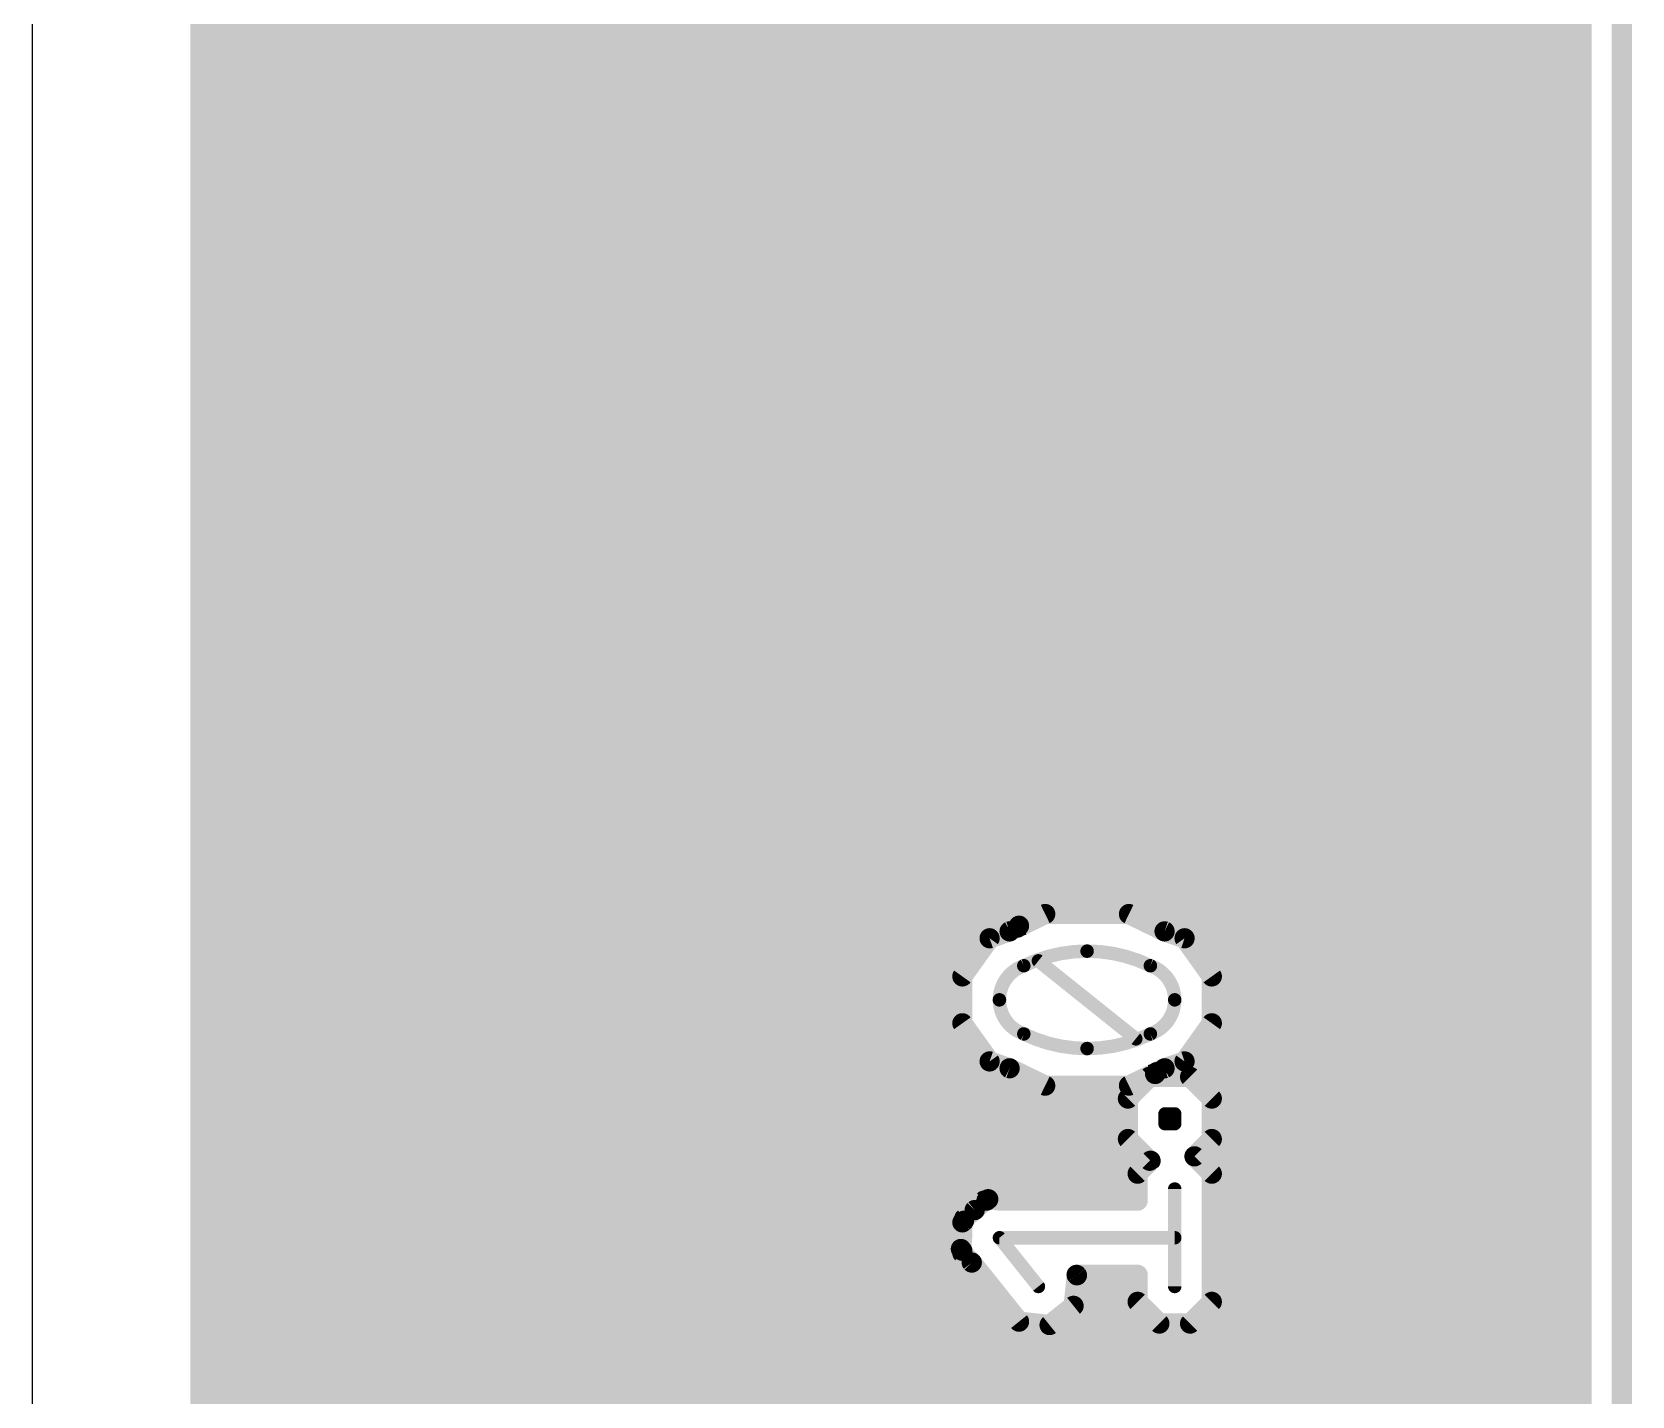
# Model space of a CAD drawing. Extents: x 0 to 28.9, y 0 to 57.1.
# Drawn here: x 0 to 12.06, y 35.12 to 45.4 of the extents above; entities that cross this region are included whole.
import ezdxf

# ---------------------------------------------------------------- set-up
doc = ezdxf.new("R2010")
doc.units = 0
doc.layers.add('16', color=132, linetype='CONTINUOUS')
doc.layers.add('20', color=31, linetype='CONTINUOUS')

msp = doc.modelspace()

# ---------------------------------------------------------------- linework, layer by layer
at = {"layer": '16'}
for points, const_width in [([(1.27, 1.6784), (1.27, 55.4616)], 0.1524), ([(11.98, 49.53), (11.98, 33.92)], 0.1524), ([(11.6752, 48.1099), (11.6752, 34.7293)], 0.1524), ([(1.27, 45.4152), (11.6752, 45.4152)], 0.1524), ([(1.27, 45.2628), (11.6752, 45.2628)], 0.1524), ([(1.27, 45.1104), (11.6752, 45.1104)], 0.1524), ([(1.27, 44.958), (11.6752, 44.958)], 0.1524), ([(1.27, 44.8056), (11.6752, 44.8056)], 0.1524), ([(1.27, 44.6532), (11.6752, 44.6532)], 0.1524), ([(1.27, 44.5008), (11.6752, 44.5008)], 0.1524), ([(1.27, 44.3484), (11.6752, 44.3484)], 0.1524), ([(1.27, 44.196), (11.6752, 44.196)], 0.1524), ([(1.27, 44.0436), (11.6752, 44.0436)], 0.1524), ([(1.27, 43.8912), (11.6752, 43.8912)], 0.1524), ([(1.27, 43.7388), (11.6752, 43.7388)], 0.1524), ([(1.27, 43.5864), (11.6752, 43.5864)], 0.1524), ([(1.27, 43.434), (11.6752, 43.434)], 0.1524), ([(1.27, 43.2816), (11.6752, 43.2816)], 0.1524), ([(1.27, 43.1292), (11.6752, 43.1292)], 0.1524), ([(1.27, 42.9768), (11.6752, 42.9768)], 0.1524), ([(1.27, 42.8244), (11.6752, 42.8244)], 0.1524), ([(1.27, 42.672), (11.6752, 42.672)], 0.1524), ([(1.27, 42.5196), (11.6752, 42.5196)], 0.1524), ([(1.27, 42.3672), (11.6752, 42.3672)], 0.1524), ([(1.27, 42.2148), (11.6752, 42.2148)], 0.1524), ([(1.27, 42.0624), (11.6752, 42.0624)], 0.1524), ([(1.27, 41.91), (11.6752, 41.91)], 0.1524), ([(1.27, 41.7576), (11.6752, 41.7576)], 0.1524), ([(1.27, 41.6052), (11.6752, 41.6052)], 0.1524), ([(1.27, 41.4528), (11.6752, 41.4528)], 0.1524), ([(1.27, 41.3004), (11.6752, 41.3004)], 0.1524), ([(1.27, 41.148), (11.6752, 41.148)], 0.1524), ([(1.27, 40.9956), (11.6752, 40.9956)], 0.1524), ([(1.27, 40.8432), (11.6752, 40.8432)], 0.1524), ([(1.27, 40.6908), (11.6752, 40.6908)], 0.1524), ([(1.27, 40.5384), (11.6752, 40.5384)], 0.1524), ([(1.27, 40.386), (11.6752, 40.386)], 0.1524), ([(1.27, 40.2336), (11.6752, 40.2336)], 0.1524), ([(1.27, 40.0812), (11.6752, 40.0812)], 0.1524), ([(1.27, 39.9288), (11.6752, 39.9288)], 0.1524), ([(1.27, 39.7764), (11.6752, 39.7764)], 0.1524), ([(1.27, 39.624), (11.6752, 39.624)], 0.1524), ([(1.27, 39.4716), (11.6752, 39.4716)], 0.1524), ([(1.27, 39.3192), (11.6752, 39.3192)], 0.1524), ([(1.27, 39.1668), (11.6752, 39.1668)], 0.1524), ([(1.27, 39.0144), (11.6752, 39.0144)], 0.1524), ([(1.27, 38.862), (11.6752, 38.862)], 0.1524), ([(7.6345, 38.7528), (7.4593, 38.6674)], 0.1524), ([(8.0659, 38.7528), (7.6345, 38.7528)], 0.1524), ([(8.2659, 38.7528), (8.0659, 38.7528)], 0.1524), ([(8.5341, 38.6221), (8.2659, 38.7528)], 0.1524), ([(1.27, 38.7096), (7.5459, 38.7096)], 0.1524), ([(7.4266, 38.6515), (7.3663, 38.6221)], 0.1524), ([(7.4374, 38.665), (7.4266, 38.6515)], 0.1524), ([(7.4593, 38.6674), (7.4374, 38.665)], 0.1524), ([(8.3545, 38.7096), (11.6752, 38.7096)], 0.1524), ([(1.27, 38.5572), (7.2062, 38.5572)], 0.1524), ([(7.2156, 38.5704), (7.0104, 38.2831)], 0.1524), ([(7.3663, 38.6221), (7.2156, 38.5704)], 0.1524), ([(7.2156, 38.5704), (7.2156, 38.5704)], 0.1524), ([(8.6848, 38.5704), (8.5341, 38.6221)], 0.1524), ([(8.89, 38.2831), (8.6848, 38.5704)], 0.1524), ([(8.6848, 38.5704), (8.6848, 38.5704)], 0.1524), ([(8.6848, 38.5704), (8.6848, 38.5704)], 0.1524), ([(8.6942, 38.5572), (11.6752, 38.5572)], 0.1524), ([(1.27, 38.4048), (7.0973, 38.4048)], 0.1524), ([(8.8031, 38.4048), (11.6752, 38.4048)], 0.1524), ([(7.0104, 38.2831), (7.0104, 37.93)], 0.1524), ([(8.3171, 37.813), (7.5833, 38.4)], 0.1016), ([(8.89, 37.93), (8.89, 38.2831)], 0.1524), ([(1.27, 38.2524), (7.0104, 38.2524)], 0.1524), ([(8.89, 38.2524), (11.6752, 38.2524)], 0.1524), ([(1.27, 38.1), (7.0104, 38.1)], 0.1524), ([(8.89, 38.1), (11.6752, 38.1)], 0.1524), ([(1.27, 37.9476), (7.0104, 37.9476)], 0.1524), ([(7.0104, 37.93), (7.2156, 37.6427)], 0.1524), ([(8.6848, 37.6427), (8.89, 37.93)], 0.1524), ([(8.89, 37.9476), (11.6752, 37.9476)], 0.1524), ([(1.27, 37.7952), (7.1067, 37.7952)], 0.1524), ([(8.7937, 37.7952), (11.6752, 37.7952)], 0.1524), ([(1.27, 37.6428), (7.2155, 37.6428)], 0.1524), ([(7.2156, 37.6427), (7.2156, 37.6427)], 0.1524), ([(7.2156, 37.6427), (7.2156, 37.6427)], 0.1524), ([(7.2156, 37.6427), (7.3663, 37.591)], 0.1524), ([(7.3663, 37.591), (7.6345, 37.4602)], 0.1524), ([(8.2659, 37.4602), (8.4411, 37.5457)], 0.1524), ([(8.4411, 37.5457), (8.463, 37.5481)], 0.1524), ([(8.463, 37.5481), (8.4738, 37.5616)], 0.1524), ([(8.4738, 37.5616), (8.5341, 37.591)], 0.1524), ([(8.5341, 37.591), (8.6848, 37.6427)], 0.1524), ([(8.6848, 37.6427), (8.6848, 37.6427)], 0.1524), ([(8.6849, 37.6428), (11.6752, 37.6428)], 0.1524), ([(1.27, 37.4904), (7.5727, 37.4904)], 0.1524), ([(7.6345, 37.4602), (8.2659, 37.4602)], 0.1524), ([(8.4215, 37.5265), (8.2578, 37.3628)], 0.1524), ([(8.3277, 37.4904), (8.3854, 37.4904)], 0.1524), ([(8.7263, 37.5265), (8.4215, 37.5265)], 0.1524), ([(8.89, 37.3628), (8.7263, 37.5265)], 0.1524), ([(8.7624, 37.4904), (11.6752, 37.4904)], 0.1524), ([(1.27, 37.338), (8.2578, 37.338)], 0.1524), ([(8.2578, 37.3628), (8.2578, 37.058)], 0.1524), ([(8.89, 37.058), (8.89, 37.3628)], 0.1524), ([(8.89, 37.338), (11.6752, 37.338)], 0.1524), ([(1.27, 37.1856), (8.2578, 37.1856)], 0.1524), ([(8.5372, 37.1737), (8.5372, 37.2471)], 0.1016), ([(8.5372, 37.2471), (8.6106, 37.2471)], 0.1016), ([(8.6106, 37.2471), (8.6106, 37.1737)], 0.1016), ([(8.89, 37.1856), (11.6752, 37.1856)], 0.1524), ([(8.2578, 37.058), (8.4215, 36.8943)], 0.1524), ([(8.6106, 37.1737), (8.5372, 37.1737)], 0.1016), ([(8.7595, 36.9275), (8.89, 37.058)], 0.1524), ([(1.27, 37.0332), (8.2826, 37.0332)], 0.1524), ([(8.8652, 37.0332), (11.6752, 37.0332)], 0.1524), ([(1.27, 36.8808), (8.4151, 36.8808)], 0.1524), ([(8.4286, 36.8943), (8.3312, 36.7969)], 0.1524), ([(8.4215, 36.8943), (8.4286, 36.8943)], 0.1524), ([(8.89, 36.7969), (8.7595, 36.9275)], 0.1524), ([(8.8061, 36.8808), (11.6752, 36.8808)], 0.1524), ([(1.27, 36.7284), (8.3312, 36.7284)], 0.1524), ([(8.3312, 36.7969), (8.3312, 36.5937)], 0.1524), ([(8.89, 35.8317), (8.89, 36.7969)], 0.1524), ([(8.89, 36.7284), (11.6752, 36.7284)], 0.1524), ([(1.27, 36.576), (7.1564, 36.576)], 0.1524), ([(7.1741, 36.5937), (7.1032, 36.5228)], 0.1524), ([(7.1918, 36.5937), (7.1741, 36.5937)], 0.1524), ([(7.2056, 36.6048), (7.1918, 36.5937)], 0.1524), ([(7.3053, 36.5937), (7.2056, 36.6048)], 0.1524), ([(8.3312, 36.5937), (7.3053, 36.5937)], 0.1524), ([(8.6106, 35.9474), (8.6106, 36.6812)], 0.1016), ([(8.89, 36.576), (11.6752, 36.576)], 0.1524), ([(7.0249, 36.4602), (7.0229, 36.4426)], 0.1524), ([(7.1032, 36.5228), (7.0249, 36.4602)], 0.1524), ([(1.27, 36.4236), (7.0104, 36.4236)], 0.1524), ([(7.0229, 36.4426), (7.0104, 36.43)], 0.1524), ([(7.0104, 36.43), (7.0104, 36.3298)], 0.1524), ([(8.89, 36.4236), (11.6752, 36.4236)], 0.1524), ([(1.27, 36.2712), (7.0039, 36.2712)], 0.1524), ([(7.0104, 36.3298), (6.9993, 36.2301)], 0.1524), ([(6.9993, 36.2301), (7.0104, 36.2163)], 0.1524), ([(7.0104, 36.2163), (7.0104, 36.1986)], 0.1524), ([(7.5833, 35.9474), (7.2898, 36.3143)], 0.1016), ([(7.2898, 36.3143), (8.6106, 36.3143)], 0.1016), ([(8.89, 36.2712), (11.6752, 36.2712)], 0.1524), ([(1.27, 36.1188), (7.0884, 36.1188)], 0.1524), ([(7.0104, 36.1986), (7.0813, 36.1277)], 0.1524), ([(7.0813, 36.1277), (7.4374, 35.6825)], 0.1524), ([(8.89, 36.1188), (11.6752, 36.1188)], 0.1524), ([(7.8482, 35.8015), (7.8738, 36.0316)], 0.1524), ([(7.8738, 36.0316), (7.8711, 36.0349)], 0.1524), ([(7.8711, 36.0349), (8.3312, 36.0349)], 0.1524), ([(8.3312, 36.0349), (8.3312, 35.8317)], 0.1524), ([(1.27, 35.9664), (7.2103, 35.9664)], 0.1524), ([(7.8665, 35.9664), (8.3312, 35.9664)], 0.1524), ([(8.89, 35.9664), (11.6752, 35.9664)], 0.1524), ([(1.27, 35.814), (7.3322, 35.814)], 0.1524), ([(7.6675, 35.657), (7.8482, 35.8015)], 0.1524), ([(7.8496, 35.814), (8.3489, 35.814)], 0.1524), ([(8.3312, 35.8317), (8.4949, 35.668)], 0.1524), ([(8.7263, 35.668), (8.89, 35.8317)], 0.1524), ([(8.8723, 35.814), (11.6752, 35.814)], 0.1524), ([(1.27, 35.6616), (7.6257, 35.6616)], 0.1524), ([(7.4374, 35.6825), (7.6675, 35.657)], 0.1524), ([(7.6733, 35.6616), (11.6752, 35.6616)], 0.1524), ([(8.4949, 35.668), (8.7263, 35.668)], 0.1524), ([(1.27, 35.5092), (11.6752, 35.5092)], 0.1524), ([(1.27, 35.3568), (11.6752, 35.3568)], 0.1524), ([(1.27, 35.2044), (11.6752, 35.2044)], 0.1524), ([(1.27, 35.052), (11.6752, 35.052)], 0.1524)]:
    msp.add_lwpolyline(points, dxfattribs=dict(at, const_width=const_width))
for points, const_width in [([(1.27, 45.4533, 1), (1.27, 45.3771)], 0.0762), ([(11.6752, 45.3771, 1), (11.6752, 45.4533)], 0.0762), ([(1.27, 45.3009, 1), (1.27, 45.2247)], 0.0762), ([(11.6752, 45.2247, 1), (11.6752, 45.3009)], 0.0762), ([(1.27, 45.1485, 1), (1.27, 45.0723)], 0.0762), ([(11.6752, 45.0723, 1), (11.6752, 45.1485)], 0.0762), ([(1.27, 44.9961, 1), (1.27, 44.9199)], 0.0762), ([(11.6752, 44.9199, 1), (11.6752, 44.9961)], 0.0762), ([(1.27, 44.8437, 1), (1.27, 44.7675)], 0.0762), ([(11.6752, 44.7675, 1), (11.6752, 44.8437)], 0.0762), ([(1.27, 44.6913, 1), (1.27, 44.6151)], 0.0762), ([(11.6752, 44.6151, 1), (11.6752, 44.6913)], 0.0762), ([(1.27, 44.5389, 1), (1.27, 44.4627)], 0.0762), ([(11.6752, 44.4627, 1), (11.6752, 44.5389)], 0.0762), ([(1.27, 44.3865, 1), (1.27, 44.3103)], 0.0762), ([(11.6752, 44.3103, 1), (11.6752, 44.3865)], 0.0762), ([(1.27, 44.2341, 1), (1.27, 44.1579)], 0.0762), ([(11.6752, 44.1579, 1), (11.6752, 44.2341)], 0.0762), ([(1.27, 44.0817, 1), (1.27, 44.0055)], 0.0762), ([(11.6752, 44.0055, 1), (11.6752, 44.0817)], 0.0762), ([(1.27, 43.9293, 1), (1.27, 43.8531)], 0.0762), ([(11.6752, 43.8531, 1), (11.6752, 43.9293)], 0.0762), ([(1.27, 43.7769, 1), (1.27, 43.7007)], 0.0762), ([(11.6752, 43.7007, 1), (11.6752, 43.7769)], 0.0762), ([(1.27, 43.6245, 1), (1.27, 43.5483)], 0.0762), ([(11.6752, 43.5483, 1), (11.6752, 43.6245)], 0.0762), ([(1.27, 43.4721, 1), (1.27, 43.3959)], 0.0762), ([(11.6752, 43.3959, 1), (11.6752, 43.4721)], 0.0762), ([(1.27, 43.3197, 1), (1.27, 43.2435)], 0.0762), ([(11.6752, 43.2435, 1), (11.6752, 43.3197)], 0.0762), ([(1.27, 43.1673, 1), (1.27, 43.0911)], 0.0762), ([(11.6752, 43.0911, 1), (11.6752, 43.1673)], 0.0762), ([(1.27, 43.0149, 1), (1.27, 42.9387)], 0.0762), ([(11.6752, 42.9387, 1), (11.6752, 43.0149)], 0.0762), ([(1.27, 42.8625, 1), (1.27, 42.7863)], 0.0762), ([(11.6752, 42.7863, 1), (11.6752, 42.8625)], 0.0762), ([(1.27, 42.7101, 1), (1.27, 42.6339)], 0.0762), ([(11.6752, 42.6339, 1), (11.6752, 42.7101)], 0.0762), ([(1.27, 42.5577, 1), (1.27, 42.4815)], 0.0762), ([(11.6752, 42.4815, 1), (11.6752, 42.5577)], 0.0762), ([(1.27, 42.4053, 1), (1.27, 42.3291)], 0.0762), ([(11.6752, 42.3291, 1), (11.6752, 42.4053)], 0.0762), ([(1.27, 42.2529, 1), (1.27, 42.1767)], 0.0762), ([(11.6752, 42.1767, 1), (11.6752, 42.2529)], 0.0762), ([(1.27, 42.1005, 1), (1.27, 42.0243)], 0.0762), ([(11.6752, 42.0243, 1), (11.6752, 42.1005)], 0.0762), ([(1.27, 41.9481, 1), (1.27, 41.8719)], 0.0762), ([(11.6752, 41.8719, 1), (11.6752, 41.9481)], 0.0762), ([(1.27, 41.7957, 1), (1.27, 41.7195)], 0.0762), ([(11.6752, 41.7195, 1), (11.6752, 41.7957)], 0.0762), ([(1.27, 41.6433, 1), (1.27, 41.5671)], 0.0762), ([(11.6752, 41.5671, 1), (11.6752, 41.6433)], 0.0762), ([(1.27, 41.4909, 1), (1.27, 41.4147)], 0.0762), ([(11.6752, 41.4147, 1), (11.6752, 41.4909)], 0.0762), ([(1.27, 41.3385, 1), (1.27, 41.2623)], 0.0762), ([(11.6752, 41.2623, 1), (11.6752, 41.3385)], 0.0762), ([(1.27, 41.1861, 1), (1.27, 41.1099)], 0.0762), ([(11.6752, 41.1099, 1), (11.6752, 41.1861)], 0.0762), ([(1.27, 41.0337, 1), (1.27, 40.9575)], 0.0762), ([(11.6752, 40.9575, 1), (11.6752, 41.0337)], 0.0762), ([(1.27, 40.8813, 1), (1.27, 40.8051)], 0.0762), ([(11.6752, 40.8051, 1), (11.6752, 40.8813)], 0.0762), ([(1.27, 40.7289, 1), (1.27, 40.6527)], 0.0762), ([(11.6752, 40.6527, 1), (11.6752, 40.7289)], 0.0762), ([(1.27, 40.5765, 1), (1.27, 40.5003)], 0.0762), ([(11.6752, 40.5003, 1), (11.6752, 40.5765)], 0.0762), ([(1.27, 40.4241, 1), (1.27, 40.3479)], 0.0762), ([(11.6752, 40.3479, 1), (11.6752, 40.4241)], 0.0762), ([(1.27, 40.2717, 1), (1.27, 40.1955)], 0.0762), ([(11.6752, 40.1955, 1), (11.6752, 40.2717)], 0.0762), ([(1.27, 40.1193, 1), (1.27, 40.0431)], 0.0762), ([(11.6752, 40.0431, 1), (11.6752, 40.1193)], 0.0762), ([(1.27, 39.9669, 1), (1.27, 39.8907)], 0.0762), ([(11.6752, 39.8907, 1), (11.6752, 39.9669)], 0.0762), ([(1.27, 39.8145, 1), (1.27, 39.7383)], 0.0762), ([(11.6752, 39.7383, 1), (11.6752, 39.8145)], 0.0762), ([(1.27, 39.6621, 1), (1.27, 39.5859)], 0.0762), ([(11.6752, 39.5859, 1), (11.6752, 39.6621)], 0.0762), ([(1.27, 39.5097, 1), (1.27, 39.4335)], 0.0762), ([(11.6752, 39.4335, 1), (11.6752, 39.5097)], 0.0762), ([(1.27, 39.3573, 1), (1.27, 39.2811)], 0.0762), ([(11.6752, 39.2811, 1), (11.6752, 39.3573)], 0.0762), ([(1.27, 39.2049, 1), (1.27, 39.1287)], 0.0762), ([(11.6752, 39.1287, 1), (11.6752, 39.2049)], 0.0762), ([(1.27, 39.0525, 1), (1.27, 38.9763)], 0.0762), ([(11.6752, 38.9763, 1), (11.6752, 39.0525)], 0.0762), ([(1.27, 38.9001, 1), (1.27, 38.8239)], 0.0762), ([(7.6345, 38.7909, 1), (7.6345, 38.7147)], 0.0762), ([(7.6512, 38.7186, 1), (7.6178, 38.7871)], 0.0762), ([(8.0659, 38.7909, 1), (8.0659, 38.7147)], 0.0762), ([(8.0659, 38.7147, 1), (8.0659, 38.7909)], 0.0762), ([(8.2825, 38.7871, 1), (8.2492, 38.7186)], 0.0762), ([(8.2659, 38.7147, 1), (8.2659, 38.7909)], 0.0762), ([(11.6752, 38.8239, 1), (11.6752, 38.9001)], 0.0762), ([(1.27, 38.7477, 1), (1.27, 38.6715)], 0.0762), ([(7.3969, 38.6753, 1), (7.4564, 38.6277)], 0.0762), ([(7.4332, 38.7028, 1), (7.4416, 38.6271)], 0.0762), ([(7.4672, 38.6412, 1), (7.4077, 38.6888)], 0.0762), ([(7.4433, 38.6172, 1), (7.4099, 38.6857)], 0.0762), ([(7.4426, 38.7016, 1), (7.476, 38.6331)], 0.0762), ([(7.4635, 38.6295, 1), (7.4551, 38.7053)], 0.0762), ([(7.5459, 38.6715, 1), (7.5459, 38.7477)], 0.0762), ([(8.3545, 38.7477, 1), (8.3545, 38.6715)], 0.0762), ([(11.6752, 38.6715, 1), (11.6752, 38.7477)], 0.0762), ([(1.27, 38.5953, 1), (1.27, 38.5191)], 0.0762), ([(7.2156, 38.6085, 1), (7.2156, 38.5323)], 0.0762), ([(7.2033, 38.6064, 1), (7.228, 38.5344)], 0.0762), ([(7.2466, 38.5483, 1), (7.1846, 38.5925)], 0.0762), ([(7.2062, 38.5191, 1), (7.2062, 38.5953)], 0.0762), ([(7.2156, 38.5323, 1), (7.2156, 38.6085)], 0.0762), ([(7.3496, 38.6563, 1), (7.383, 38.5878)], 0.0762), ([(7.3787, 38.586, 1), (7.354, 38.6581)], 0.0762), ([(8.5464, 38.6581, 1), (8.5217, 38.586)], 0.0762), ([(8.5174, 38.5878, 1), (8.5508, 38.6563)], 0.0762), ([(8.7158, 38.5925, 1), (8.6538, 38.5482)], 0.0762), ([(8.7229, 38.5704, 1), (8.6467, 38.5704)], 0.0762), ([(8.6848, 38.6085, 1), (8.6848, 38.5323)], 0.0762), ([(8.6467, 38.5704, 1), (8.7229, 38.5704)], 0.0762), ([(8.6942, 38.5953, 1), (8.6942, 38.5191)], 0.0762), ([(8.6724, 38.5344, 1), (8.6971, 38.6064)], 0.0762), ([(8.6848, 38.5323, 1), (8.6848, 38.6085)], 0.0762), ([(11.6752, 38.5191, 1), (11.6752, 38.5953)], 0.0762), ([(1.27, 38.4429, 1), (1.27, 38.3667)], 0.0762), ([(7.0973, 38.3667, 1), (7.0973, 38.4429)], 0.0762), ([(7.9502, 38.4734, 0.1139), (7.4732, 38.3634)], 0.1016), ([(8.4272, 38.3634, 0.1139), (7.9502, 38.4734)], 0.1016), ([(7.9502, 38.4988, 1), (7.9502, 38.448)], 0.0508), ([(7.9502, 38.448, 1), (7.9502, 38.4988)], 0.0508), ([(8.8031, 38.4429, 1), (8.8031, 38.3667)], 0.0762), ([(11.6752, 38.3667, 1), (11.6752, 38.4429)], 0.0762), ([(7.0485, 38.2831, 1), (6.9723, 38.2831)], 0.0762), ([(6.9794, 38.3052, 1), (7.0414, 38.2609)], 0.0762), ([(7.4732, 38.3634, 0.3205), (7.2898, 38.1065)], 0.1016), ([(7.4621, 38.3862, 1), (7.4844, 38.3405)], 0.0508), ([(7.4815, 38.3393, 1), (7.465, 38.3874)], 0.0508), ([(7.5992, 38.4199, 1), (7.5674, 38.3802)], 0.0508), ([(8.4354, 38.3874, 1), (8.4189, 38.3393)], 0.0508), ([(8.6106, 38.1065, 0.3205), (8.4272, 38.3634)], 0.1016), ([(8.416, 38.3405, 1), (8.4383, 38.3862)], 0.0508), ([(8.9281, 38.2831, 1), (8.8519, 38.2831)], 0.0762), ([(8.859, 38.2609, 1), (8.921, 38.3052)], 0.0762), ([(1.27, 38.2905, 1), (1.27, 38.2143)], 0.0762), ([(7.0104, 38.2143, 1), (7.0104, 38.2905)], 0.0762), ([(8.89, 38.2905, 1), (8.89, 38.2143)], 0.0762), ([(11.6752, 38.2143, 1), (11.6752, 38.2905)], 0.0762), ([(1.27, 38.1381, 1), (1.27, 38.0619)], 0.0762), ([(7.0104, 38.0619, 1), (7.0104, 38.1381)], 0.0762), ([(7.2898, 38.1065, 0.3205), (7.4732, 37.8497)], 0.1016), ([(7.3152, 38.1065, 1), (7.2644, 38.1065)], 0.0508), ([(7.2644, 38.1065, 1), (7.3152, 38.1065)], 0.0508), ([(8.4272, 37.8497, 0.3205), (8.6106, 38.1065)], 0.1016), ([(8.636, 38.1065, 1), (8.5852, 38.1065)], 0.0508), ([(8.5852, 38.1065, 1), (8.636, 38.1065)], 0.0508), ([(8.89, 38.1381, 1), (8.89, 38.0619)], 0.0762), ([(11.6752, 38.0619, 1), (11.6752, 38.1381)], 0.0762), ([(1.27, 37.9857, 1), (1.27, 37.9095)], 0.0762), ([(7.0414, 37.9521, 1), (6.9794, 37.9078)], 0.0762), ([(7.0104, 37.9095, 1), (7.0104, 37.9857)], 0.0762), ([(8.89, 37.9857, 1), (8.89, 37.9095)], 0.0762), ([(8.921, 37.9078, 1), (8.859, 37.9521)], 0.0762), ([(11.6752, 37.9095, 1), (11.6752, 37.9857)], 0.0762), ([(1.27, 37.8333, 1), (1.27, 37.7571)], 0.0762), ([(6.9723, 37.93, 1), (7.0485, 37.93)], 0.0762), ([(7.1067, 37.7571, 1), (7.1067, 37.8333)], 0.0762), ([(7.4732, 37.8497, 0.1139), (7.9502, 37.7396)], 0.1016), ([(7.4844, 37.8725, 1), (7.4621, 37.8269)], 0.0508), ([(7.465, 37.8257, 1), (7.4815, 37.8737)], 0.0508), ([(7.9502, 37.7396, 0.1139), (8.4272, 37.8497)], 0.1016), ([(8.3012, 37.7932, 1), (8.333, 37.8329)], 0.0508), ([(8.4189, 37.8737, 1), (8.4354, 37.8257)], 0.0508), ([(8.4383, 37.8269, 1), (8.416, 37.8725)], 0.0508), ([(8.7937, 37.8333, 1), (8.7937, 37.7571)], 0.0762), ([(8.8519, 37.93, 1), (8.9281, 37.93)], 0.0762), ([(11.6752, 37.7571, 1), (11.6752, 37.8333)], 0.0762), ([(7.9502, 37.765, 1), (7.9502, 37.7142)], 0.0508), ([(7.9502, 37.7142, 1), (7.9502, 37.765)], 0.0508), ([(1.27, 37.6809, 1), (1.27, 37.6047)], 0.0762), ([(7.2537, 37.6427, 1), (7.1775, 37.6427)], 0.0762), ([(7.2156, 37.6808, 1), (7.2156, 37.6046)], 0.0762), ([(7.228, 37.6787, 1), (7.2033, 37.6066)], 0.0762), ([(7.1775, 37.6427, 1), (7.2537, 37.6427)], 0.0762), ([(7.1846, 37.6205, 1), (7.2466, 37.6648)], 0.0762), ([(7.2155, 37.6047, 1), (7.2155, 37.6809)], 0.0762), ([(7.2156, 37.6046, 1), (7.2156, 37.6808)], 0.0762), ([(7.383, 37.6253, 1), (7.3496, 37.5568)], 0.0762), ([(7.354, 37.555, 1), (7.3787, 37.627)], 0.0762), ([(8.4369, 37.5835, 1), (8.4453, 37.5078)], 0.0762), ([(8.4578, 37.5114, 1), (8.4244, 37.5799)], 0.0762), ([(8.4571, 37.5958, 1), (8.4905, 37.5274)], 0.0762), ([(8.5035, 37.5378, 1), (8.444, 37.5854)], 0.0762), ([(8.4672, 37.5102, 1), (8.4588, 37.586)], 0.0762), ([(8.5217, 37.627, 1), (8.5464, 37.555)], 0.0762), ([(8.5508, 37.5568, 1), (8.5174, 37.6253)], 0.0762), ([(8.6848, 37.6808, 1), (8.6848, 37.6046)], 0.0762), ([(8.6538, 37.6648, 1), (8.7158, 37.6205)], 0.0762), ([(8.6849, 37.6809, 1), (8.6849, 37.6047)], 0.0762), ([(8.6971, 37.6066, 1), (8.6724, 37.6787)], 0.0762), ([(8.6848, 37.6046, 1), (8.6848, 37.6808)], 0.0762), ([(11.6752, 37.6047, 1), (11.6752, 37.6809)], 0.0762), ([(1.27, 37.5285, 1), (1.27, 37.4523)], 0.0762), ([(7.5727, 37.4523, 1), (7.5727, 37.5285)], 0.0762), ([(7.6345, 37.4983, 1), (7.6345, 37.4221)], 0.0762), ([(7.6178, 37.426, 1), (7.6512, 37.4945)], 0.0762), ([(8.2492, 37.4945, 1), (8.2825, 37.426)], 0.0762), ([(8.2659, 37.4221, 1), (8.2659, 37.4983)], 0.0762), ([(8.3277, 37.5285, 1), (8.3277, 37.4523)], 0.0762), ([(8.4215, 37.5646, 1), (8.4215, 37.4884)], 0.0762), ([(8.3854, 37.4523, 1), (8.3854, 37.5285)], 0.0762), ([(8.4484, 37.4996, 1), (8.3945, 37.5535)], 0.0762), ([(8.4332, 37.5719, 1), (8.4927, 37.5243)], 0.0762), ([(8.7533, 37.5535, 1), (8.6994, 37.4996)], 0.0762), ([(8.7624, 37.5285, 1), (8.7624, 37.4523)], 0.0762), ([(8.7263, 37.4884, 1), (8.7263, 37.5646)], 0.0762), ([(11.6752, 37.4523, 1), (11.6752, 37.5285)], 0.0762), ([(1.27, 37.3761, 1), (1.27, 37.2999)], 0.0762), ([(8.2959, 37.3628, 1), (8.2197, 37.3628)], 0.0762), ([(8.2309, 37.3898, 1), (8.2848, 37.3359)], 0.0762), ([(8.2578, 37.2999, 1), (8.2578, 37.3761)], 0.0762), ([(8.9281, 37.3628, 1), (8.8519, 37.3628)], 0.0762), ([(8.89, 37.3761, 1), (8.89, 37.2999)], 0.0762), ([(8.8631, 37.3359, 1), (8.9169, 37.3898)], 0.0762), ([(11.6752, 37.2999, 1), (11.6752, 37.3761)], 0.0762), ([(1.27, 37.2237, 1), (1.27, 37.1475)], 0.0762), ([(8.2578, 37.1475, 1), (8.2578, 37.2237)], 0.0762), ([(8.5626, 37.2471, 1), (8.5118, 37.2471)], 0.0508), ([(8.5372, 37.2725, 1), (8.5372, 37.2217)], 0.0508), ([(8.636, 37.2471, 1), (8.5852, 37.2471)], 0.0508), ([(8.6106, 37.2217, 1), (8.6106, 37.2725)], 0.0508), ([(8.89, 37.2237, 1), (8.89, 37.1475)], 0.0762), ([(11.6752, 37.1475, 1), (11.6752, 37.2237)], 0.0762), ([(8.2848, 37.0849, 1), (8.2309, 37.0311)], 0.0762), ([(8.5372, 37.1991, 1), (8.5372, 37.1483)], 0.0508), ([(8.5118, 37.1737, 1), (8.5626, 37.1737)], 0.0508), ([(8.5852, 37.1737, 1), (8.636, 37.1737)], 0.0508), ([(8.6106, 37.1483, 1), (8.6106, 37.1991)], 0.0508), ([(8.9169, 37.0311, 1), (8.8631, 37.0849)], 0.0762), ([(1.27, 37.0713, 1), (1.27, 36.9951)], 0.0762), ([(8.2197, 37.058, 1), (8.2959, 37.058)], 0.0762), ([(8.2826, 36.9951, 1), (8.2826, 37.0713)], 0.0762), ([(8.8652, 37.0713, 1), (8.8652, 36.9951)], 0.0762), ([(8.8519, 37.058, 1), (8.9281, 37.058)], 0.0762), ([(11.6752, 36.9951, 1), (11.6752, 37.0713)], 0.0762), ([(1.27, 36.9189, 1), (1.27, 36.8427)], 0.0762), ([(8.4215, 36.9324, 1), (8.4215, 36.8562)], 0.0762), ([(8.3945, 36.8674, 1), (8.4484, 36.9213)], 0.0762), ([(8.4555, 36.8674, 1), (8.4017, 36.9213)], 0.0762), ([(8.4151, 36.8427, 1), (8.4151, 36.9189)], 0.0762), ([(8.4286, 36.8562, 1), (8.4286, 36.9324)], 0.0762), ([(8.7864, 36.9544, 1), (8.7325, 36.9005)], 0.0762), ([(8.7325, 36.9544, 1), (8.7864, 36.9005)], 0.0762), ([(8.8061, 36.9189, 1), (8.8061, 36.8427)], 0.0762), ([(11.6752, 36.8427, 1), (11.6752, 36.9189)], 0.0762), ([(1.27, 36.7665, 1), (1.27, 36.6903)], 0.0762), ([(8.3693, 36.7969, 1), (8.2931, 36.7969)], 0.0762), ([(8.3043, 36.8239, 1), (8.3581, 36.77)], 0.0762), ([(8.3312, 36.6903, 1), (8.3312, 36.7665)], 0.0762), ([(8.9281, 36.7969, 1), (8.8519, 36.7969)], 0.0762), ([(8.89, 36.7665, 1), (8.89, 36.6903)], 0.0762), ([(8.8631, 36.77, 1), (8.9169, 36.8239)], 0.0762), ([(11.6752, 36.6903, 1), (11.6752, 36.7665)], 0.0762), ([(1.27, 36.6141, 1), (1.27, 36.5379)], 0.0762), ([(7.1741, 36.6318, 1), (7.1741, 36.5556)], 0.0762), ([(7.201, 36.5668, 1), (7.1471, 36.6207)], 0.0762), ([(7.168, 36.6235, 1), (7.2156, 36.564)], 0.0762), ([(7.1564, 36.5379, 1), (7.1564, 36.6141)], 0.0762), ([(7.2098, 36.6427, 1), (7.2014, 36.5669)], 0.0762), ([(7.2294, 36.575, 1), (7.1818, 36.6345)], 0.0762), ([(7.1918, 36.5556, 1), (7.1918, 36.6318)], 0.0762), ([(7.3053, 36.6318, 1), (7.3053, 36.5556)], 0.0762), ([(7.3011, 36.5558, 1), (7.3095, 36.6316)], 0.0762), ([(8.3312, 36.5556, 1), (8.3312, 36.6318)], 0.0762), ([(8.636, 36.6812, 1), (8.5852, 36.6812)], 0.0508), ([(8.89, 36.6141, 1), (8.89, 36.5379)], 0.0762), ([(11.6752, 36.5379, 1), (11.6752, 36.6141)], 0.0762), ([(7.0628, 36.456, 1), (6.987, 36.4644)], 0.0762), ([(7.0762, 36.5498, 1), (7.1301, 36.4959)], 0.0762), ([(7.127, 36.4931, 1), (7.0794, 36.5526)], 0.0762), ([(8.2931, 36.5937, 1), (8.3693, 36.5937)], 0.0762), ([(1.27, 36.4617, 1), (1.27, 36.3855)], 0.0762), ([(7.0485, 36.43, 1), (6.9723, 36.43)], 0.0762), ([(6.9835, 36.457, 1), (7.0373, 36.4031)], 0.0762), ([(6.9851, 36.4468, 1), (7.0608, 36.4384)], 0.0762), ([(7.0011, 36.4899, 1), (7.0487, 36.4304)], 0.0762), ([(7.0499, 36.4156, 1), (6.996, 36.4695)], 0.0762), ([(7.0104, 36.3855, 1), (7.0104, 36.4617)], 0.0762), ([(8.89, 36.4617, 1), (8.89, 36.3855)], 0.0762), ([(11.6752, 36.3855, 1), (11.6752, 36.4617)], 0.0762), ([(1.27, 36.3093, 1), (1.27, 36.2331)], 0.0762), ([(7.0291, 36.2539, 1), (6.9696, 36.2063)], 0.0762), ([(6.9723, 36.3298, 1), (7.0485, 36.3298)], 0.0762), ([(7.0485, 36.2163, 1), (6.9723, 36.2163)], 0.0762), ([(7.0483, 36.3256, 1), (6.9725, 36.334)], 0.0762), ([(7.0039, 36.2331, 1), (7.0039, 36.3093)], 0.0762), ([(7.3096, 36.3302, 1), (7.27, 36.2984)], 0.0508), ([(7.2898, 36.3397, 1), (7.2898, 36.2889)], 0.0508), ([(8.6106, 36.2889, 1), (8.6106, 36.3397)], 0.0508), ([(8.89, 36.3093, 1), (8.89, 36.2331)], 0.0762), ([(11.6752, 36.2331, 1), (11.6752, 36.3093)], 0.0762), ([(1.27, 36.1569, 1), (1.27, 36.0807)], 0.0762), ([(6.9615, 36.2344, 1), (7.0372, 36.2259)], 0.0762), ([(7.0373, 36.2255, 1), (6.9835, 36.1716)], 0.0762), ([(6.9723, 36.1986, 1), (7.0485, 36.1986)], 0.0762), ([(6.9807, 36.1925, 1), (7.0401, 36.2401)], 0.0762), ([(7.111, 36.1515, 1), (7.0515, 36.1039)], 0.0762), ([(7.0544, 36.1007, 1), (7.1082, 36.1546)], 0.0762), ([(7.0884, 36.0807, 1), (7.0884, 36.1569)], 0.0762), ([(8.89, 36.1569, 1), (8.89, 36.0807)], 0.0762), ([(11.6752, 36.0807, 1), (11.6752, 36.1569)], 0.0762), ([(7.8711, 36.073, 1), (7.8711, 35.9968)], 0.0762), ([(7.9009, 36.0587, 1), (7.8414, 36.0111)], 0.0762), ([(7.9116, 36.0274, 1), (7.8359, 36.0358)], 0.0762), ([(7.844, 36.0078, 1), (7.9035, 36.0554)], 0.0762), ([(8.3693, 36.0349, 1), (8.2931, 36.0349)], 0.0762), ([(8.3312, 35.9968, 1), (8.3312, 36.073)], 0.0762), ([(1.27, 36.0045, 1), (1.27, 35.9283)], 0.0762), ([(7.2103, 35.9283, 1), (7.2103, 36.0045)], 0.0762), ([(7.5635, 35.9316, 1), (7.6031, 35.9633)], 0.0508), ([(7.8665, 36.0045, 1), (7.8665, 35.9283)], 0.0762), ([(8.3312, 35.9283, 1), (8.3312, 36.0045)], 0.0762), ([(8.5852, 35.9474, 1), (8.636, 35.9474)], 0.0508), ([(8.89, 36.0045, 1), (8.89, 35.9283)], 0.0762), ([(11.6752, 35.9283, 1), (11.6752, 36.0045)], 0.0762), ([(1.27, 35.8521, 1), (1.27, 35.7759)], 0.0762), ([(7.3322, 35.7759, 1), (7.3322, 35.8521)], 0.0762), ([(7.8104, 35.8058, 1), (7.8861, 35.7973)], 0.0762), ([(7.8496, 35.8521, 1), (7.8496, 35.7759)], 0.0762), ([(7.872, 35.7718, 1), (7.8244, 35.8313)], 0.0762), ([(8.2931, 35.8317, 1), (8.3693, 35.8317)], 0.0762), ([(8.3581, 35.8586, 1), (8.3043, 35.8048)], 0.0762), ([(8.3489, 35.7759, 1), (8.3489, 35.8521)], 0.0762), ([(8.8723, 35.8521, 1), (8.8723, 35.7759)], 0.0762), ([(8.8519, 35.8317, 1), (8.9281, 35.8317)], 0.0762), ([(8.9169, 35.8048, 1), (8.8631, 35.8586)], 0.0762), ([(11.6752, 35.7759, 1), (11.6752, 35.8521)], 0.0762), ([(1.27, 35.6997, 1), (1.27, 35.6235)], 0.0762), ([(7.4416, 35.7204, 1), (7.4332, 35.6446)], 0.0762), ([(7.4077, 35.6587, 1), (7.4672, 35.7063)], 0.0762), ([(7.6257, 35.6235, 1), (7.6257, 35.6997)], 0.0762), ([(7.6437, 35.6867, 1), (7.6913, 35.6272)], 0.0762), ([(7.6733, 35.6997, 1), (7.6733, 35.6235)], 0.0762), ([(7.6633, 35.6191, 1), (7.6717, 35.6948)], 0.0762), ([(8.4949, 35.7061, 1), (8.4949, 35.6299)], 0.0762), ([(8.4679, 35.6411, 1), (8.5218, 35.695)], 0.0762), ([(8.6994, 35.695, 1), (8.7533, 35.6411)], 0.0762), ([(8.7263, 35.6299, 1), (8.7263, 35.7061)], 0.0762), ([(11.6752, 35.6235, 1), (11.6752, 35.6997)], 0.0762), ([(1.27, 35.5473, 1), (1.27, 35.4711)], 0.0762), ([(11.6752, 35.4711, 1), (11.6752, 35.5473)], 0.0762), ([(1.27, 35.3949, 1), (1.27, 35.3187)], 0.0762), ([(11.6752, 35.3187, 1), (11.6752, 35.3949)], 0.0762), ([(1.27, 35.2425, 1), (1.27, 35.1663)], 0.0762), ([(11.6752, 35.1663, 1), (11.6752, 35.2425)], 0.0762), ([(1.27, 35.0901, 1), (1.27, 35.0139)], 0.0762), ([(11.6752, 35.0139, 1), (11.6752, 35.0901)], 0.0762)]:
    msp.add_lwpolyline(points, format="xyb", dxfattribs=dict(at, const_width=const_width))
at = {"layer": '20'}
msp.add_line((0, 54.854), (0, 2.286), dxfattribs=at)

doc.saveas('drawing.dxf')
